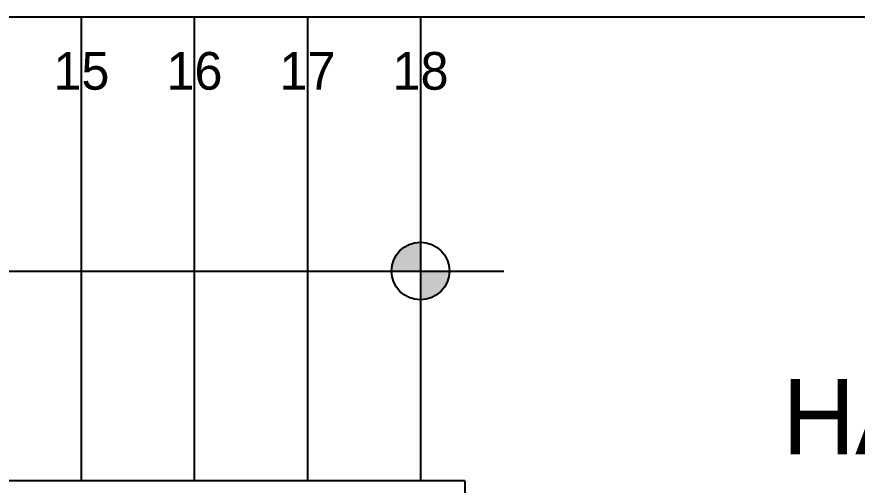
# Model space of a CAD drawing. Header units: inches. Extents: x 105.6 to 147.4, y 36.9 to 62.2.
# Drawn here: x 121.109 to 123.339, y 46.588 to 47.832 of the extents above; entities that cross this region are included whole.
import ezdxf
from ezdxf.enums import TextEntityAlignment as Align

# ---------------------------------------------------------------- set-up
doc = ezdxf.new("R2010")
doc.units = ezdxf.units.IN
doc.header["$MEASUREMENT"] = 0
doc.layers.add('detalle ventanas', color=2, linetype='Continuous')
doc.layers.add('Gradas', color=1, linetype='Continuous')
doc.layers.add('TEXTO', color=2, linetype='Continuous', lineweight=15)
doc.styles.add('STYLE1', font='archfree.shx')

msp = doc.modelspace()

# ---------------------------------------------------------------- hatches: boundary and pattern name
at = {"layer": 'Gradas'}
h = msp.add_hatch(color=1, dxfattribs=at)
h.paths.add_polyline_path([(122.2566, 47.1569, -0.414214), (122.1799, 47.0803), (122.1799, 47.1569)])
h.paths.add_polyline_path([(122.1799, 47.2336), (122.1799, 47.1569), (122.1033, 47.1569, -0.414214)])

# ---------------------------------------------------------------- linework, layer by layer
at = {"layer": 'detalle ventanas', "color": 5}
msp.add_line((119.436, 47.8319), (123.4955, 47.8319), dxfattribs=at)
at = {"layer": 'Gradas', "color": 1}
for p, q in [((121.2799, 47.8319), (121.2799, 46.5994)), ((121.5799, 47.8319), (121.5799, 46.5994)), ((121.8799, 47.8319), (121.8799, 46.5994)), ((121.8799, 47.8319), (121.8799, 46.6319)), ((122.1799, 47.8319), (122.1799, 46.5994))]:
    msp.add_line(p, q, dxfattribs=at)
at = {"layer": 'Gradas', "color": 2}
for q in [(120.0799, 46.5994), (122.2974, 44.4819)]:
    msp.add_line((122.2974, 46.5994), q, dxfattribs=at)
at = {"layer": 'Gradas', "color": 1}
msp.add_lwpolyline([(119.4787, 45.3938), (119.1549, 45.7176), (119.1549, 46.5963), (119.7156, 47.1569), (122.4008, 47.1569)], dxfattribs=at)
at = {"layer": 'Gradas'}
msp.add_circle((122.1799, 47.1569), 0.0767, dxfattribs=at)

# ---------------------------------------------------------------- texts
at = {"layer": 'Gradas', "color": 2, "style": 'STYLE1'}
for s, p in [('15', (121.2802, 47.6384)), ('16', (121.5802, 47.6384)), ('17', (121.8802, 47.6384)), ('18', (122.1802, 47.6384))]:
    msp.add_text(s, height=0.1, dxfattribs=at).set_placement(p, align=Align.CENTER)
at = {"layer": 'TEXTO'}
msp.add_text('HALL', height=0.2, dxfattribs=at).set_placement((123.1404, 46.6704))

doc.saveas('drawing.dxf')
